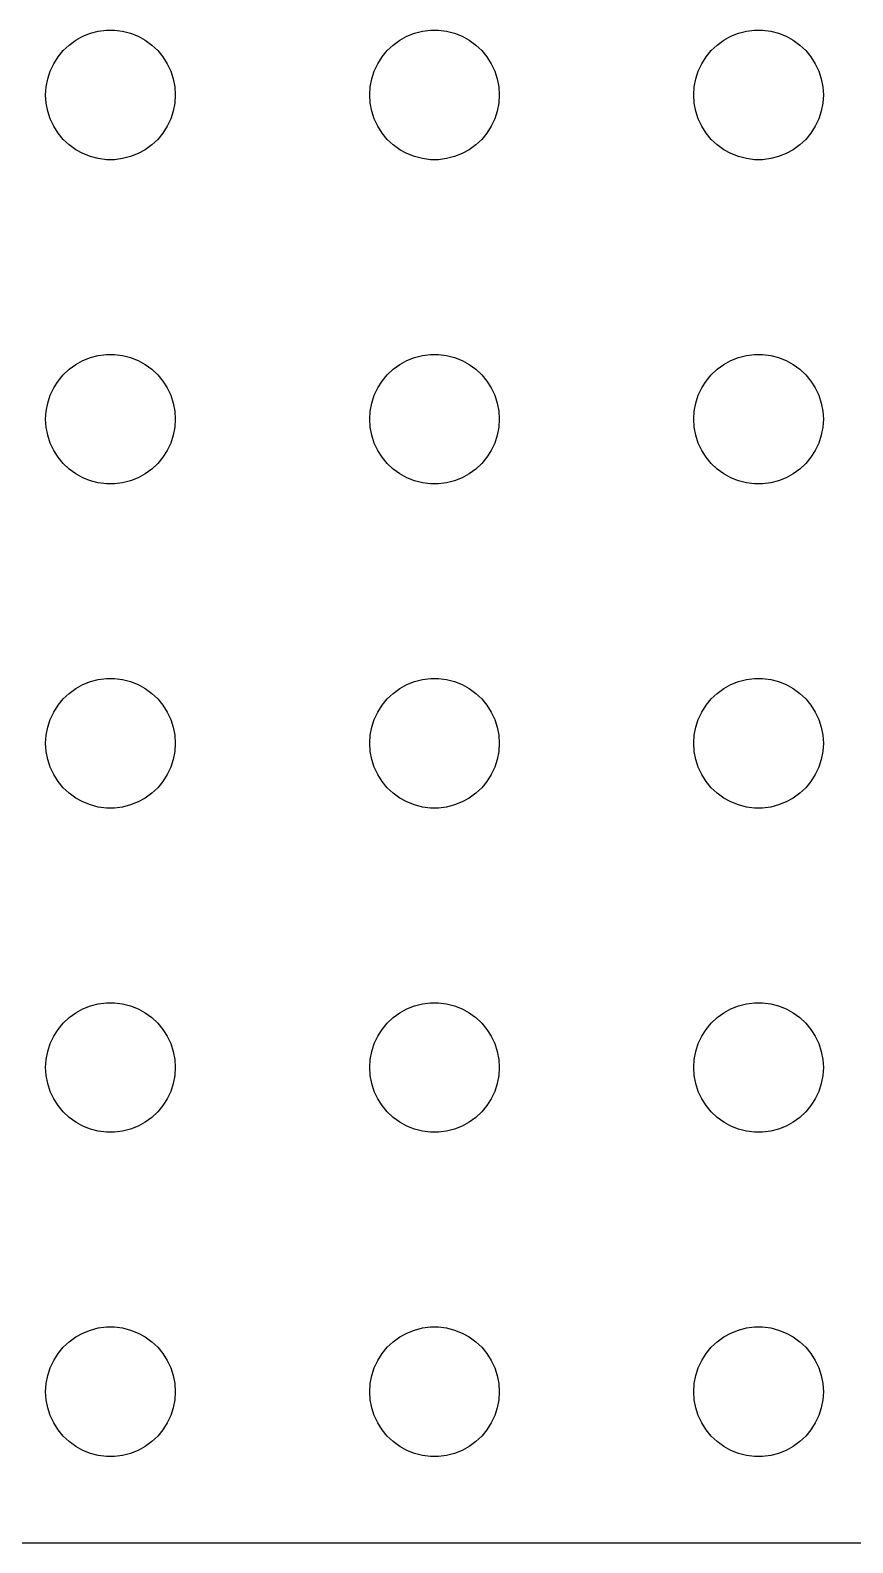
# Model space of a CAD drawing. Header units: metres. Extents: x -142 to 142, y -142 to 142.
# Drawn here: x -108.7 to -70.6, y -142 to -72 of the extents above; entities that cross this region are included whole.
import ezdxf

# ---------------------------------------------------------------- set-up
doc = ezdxf.new("R2010")
doc.units = ezdxf.units.M

msp = doc.modelspace()

# ---------------------------------------------------------------- linework, layer by layer
for p, q in [((-105.927, -72.1468), (-105.562, -72.0531)), ((-105.562, -72.0531), (-105.188, -72.0059)), ((-105.188, -72.0059), (-104.812, -72.0059)), ((-104.812, -72.0059), (-104.438, -72.0531)), ((-104.438, -72.0531), (-104.073, -72.1468)), ((-90.927, -72.1468), (-90.5621, -72.0531)), ((-90.5621, -72.0531), (-90.1884, -72.0059)), ((-90.1884, -72.0059), (-89.8116, -72.0059)), ((-89.8116, -72.0059), (-89.4379, -72.0531)), ((-89.4379, -72.0531), (-89.073, -72.1468)), ((-75.927, -72.1468), (-75.5621, -72.0531)), ((-75.5621, -72.0531), (-75.1884, -72.0059)), ((-75.1884, -72.0059), (-74.8116, -72.0059)), ((-74.8116, -72.0059), (-74.4379, -72.0531)), ((-74.4379, -72.0531), (-74.073, -72.1468)), ((-107.187, -72.9464), (-106.912, -72.6885)), ((-106.912, -72.6885), (-106.607, -72.467)), ((-106.607, -72.467), (-106.277, -72.2855)), ((-106.277, -72.2855), (-105.927, -72.1468)), ((-104.073, -72.1468), (-103.723, -72.2855)), ((-103.723, -72.2855), (-103.393, -72.467)), ((-103.393, -72.467), (-103.088, -72.6885)), ((-103.088, -72.6885), (-102.813, -72.9464)), ((-92.1869, -72.9464), (-91.9123, -72.6885)), ((-91.9123, -72.6885), (-91.6075, -72.467)), ((-91.6075, -72.467), (-91.2773, -72.2855)), ((-91.2773, -72.2855), (-90.927, -72.1468)), ((-89.073, -72.1468), (-88.7227, -72.2855)), ((-88.7227, -72.2855), (-88.3925, -72.467)), ((-88.3925, -72.467), (-88.0877, -72.6885)), ((-88.0877, -72.6885), (-87.8131, -72.9464)), ((-77.1869, -72.9464), (-76.9123, -72.6885)), ((-76.9123, -72.6885), (-76.6075, -72.467)), ((-76.6075, -72.467), (-76.2773, -72.2855)), ((-76.2773, -72.2855), (-75.927, -72.1468)), ((-74.073, -72.1468), (-73.7227, -72.2855)), ((-73.7227, -72.2855), (-73.3925, -72.467)), ((-73.3925, -72.467), (-73.0877, -72.6885)), ((-73.0877, -72.6885), (-72.8131, -72.9464)), ((-107.629, -73.5547), (-107.427, -73.2366)), ((-107.427, -73.2366), (-107.187, -72.9464)), ((-102.813, -72.9464), (-102.573, -73.2366)), ((-102.573, -73.2366), (-102.371, -73.5547)), ((-92.6289, -73.5547), (-92.427, -73.2366)), ((-92.427, -73.2366), (-92.1869, -72.9464)), ((-87.8131, -72.9464), (-87.573, -73.2366)), ((-87.573, -73.2366), (-87.3711, -73.5547)), ((-77.6289, -73.5547), (-77.427, -73.2366)), ((-77.427, -73.2366), (-77.1869, -72.9464)), ((-72.8131, -72.9464), (-72.573, -73.2366)), ((-72.573, -73.2366), (-72.3711, -73.5547)), ((-107.906, -74.2539), (-107.789, -73.8956)), ((-107.789, -73.8956), (-107.629, -73.5547)), ((-102.371, -73.5547), (-102.211, -73.8956)), ((-102.211, -73.8956), (-102.094, -74.2539)), ((-92.9057, -74.2539), (-92.7893, -73.8956)), ((-92.7893, -73.8956), (-92.6289, -73.5547)), ((-87.3711, -73.5547), (-87.2107, -73.8956)), ((-87.2107, -73.8956), (-87.0943, -74.2539)), ((-77.9057, -74.2539), (-77.7893, -73.8956)), ((-77.7893, -73.8956), (-77.6289, -73.5547)), ((-72.3711, -73.5547), (-72.2107, -73.8956)), ((-72.2107, -73.8956), (-72.0943, -74.2539)), ((-108, -75), (-107.976, -74.624)), ((-107.976, -74.624), (-107.906, -74.2539)), ((-102.094, -74.2539), (-102.024, -74.624)), ((-102.024, -74.624), (-102, -75)), ((-93, -75), (-92.9763, -74.624)), ((-92.9763, -74.624), (-92.9057, -74.2539)), ((-87.0943, -74.2539), (-87.0237, -74.624)), ((-87.0237, -74.624), (-87, -75)), ((-78, -75), (-77.9763, -74.624)), ((-77.9763, -74.624), (-77.9057, -74.2539)), ((-72.0943, -74.2539), (-72.0237, -74.624)), ((-72.0237, -74.624), (-72, -75)), ((-107.976, -75.376), (-108, -75)), ((-107.906, -75.7461), (-107.976, -75.376)), ((-102.024, -75.376), (-102.094, -75.7461)), ((-102, -75), (-102.024, -75.376)), ((-92.9763, -75.376), (-93, -75)), ((-92.9057, -75.7461), (-92.9763, -75.376)), ((-87.0237, -75.376), (-87.0943, -75.7461)), ((-87, -75), (-87.0237, -75.376)), ((-77.9763, -75.376), (-78, -75)), ((-77.9057, -75.7461), (-77.9763, -75.376)), ((-72.0237, -75.376), (-72.0943, -75.7461)), ((-72, -75), (-72.0237, -75.376)), ((-107.789, -76.1044), (-107.906, -75.7461)), ((-107.629, -76.4453), (-107.789, -76.1044)), ((-102.211, -76.1044), (-102.371, -76.4453)), ((-102.094, -75.7461), (-102.211, -76.1044)), ((-92.7893, -76.1044), (-92.9057, -75.7461)), ((-92.6289, -76.4453), (-92.7893, -76.1044)), ((-87.2107, -76.1044), (-87.3711, -76.4453)), ((-87.0943, -75.7461), (-87.2107, -76.1044)), ((-77.7893, -76.1044), (-77.9057, -75.7461)), ((-77.6289, -76.4453), (-77.7893, -76.1044)), ((-72.2107, -76.1044), (-72.3711, -76.4453)), ((-72.0943, -75.7461), (-72.2107, -76.1044)), ((-107.427, -76.7634), (-107.629, -76.4453)), ((-107.187, -77.0536), (-107.427, -76.7634)), ((-102.573, -76.7634), (-102.813, -77.0536)), ((-102.371, -76.4453), (-102.573, -76.7634)), ((-92.427, -76.7634), (-92.6289, -76.4453)), ((-92.1869, -77.0536), (-92.427, -76.7634)), ((-87.573, -76.7634), (-87.8131, -77.0536)), ((-87.3711, -76.4453), (-87.573, -76.7634)), ((-77.427, -76.7634), (-77.6289, -76.4453)), ((-77.1869, -77.0536), (-77.427, -76.7634)), ((-72.573, -76.7634), (-72.8131, -77.0536)), ((-72.3711, -76.4453), (-72.573, -76.7634)), ((-106.912, -77.3115), (-107.187, -77.0536)), ((-106.607, -77.533), (-106.912, -77.3115)), ((-106.277, -77.7145), (-106.607, -77.533)), ((-103.393, -77.533), (-103.723, -77.7145)), ((-103.088, -77.3115), (-103.393, -77.533)), ((-102.813, -77.0536), (-103.088, -77.3115)), ((-91.9123, -77.3115), (-92.1869, -77.0536)), ((-91.6075, -77.533), (-91.9123, -77.3115)), ((-91.2773, -77.7145), (-91.6075, -77.533)), ((-88.3925, -77.533), (-88.7227, -77.7145)), ((-88.0877, -77.3115), (-88.3925, -77.533)), ((-87.8131, -77.0536), (-88.0877, -77.3115)), ((-76.9123, -77.3115), (-77.1869, -77.0536)), ((-76.6075, -77.533), (-76.9123, -77.3115)), ((-76.2773, -77.7145), (-76.6075, -77.533)), ((-73.3925, -77.533), (-73.7227, -77.7145)), ((-73.0877, -77.3115), (-73.3925, -77.533)), ((-72.8131, -77.0536), (-73.0877, -77.3115)), ((-105.927, -77.8532), (-106.277, -77.7145)), ((-105.562, -77.9469), (-105.927, -77.8532)), ((-105.188, -77.9941), (-105.562, -77.9469)), ((-104.812, -77.9941), (-105.188, -77.9941)), ((-104.438, -77.9469), (-104.812, -77.9941)), ((-104.073, -77.8532), (-104.438, -77.9469)), ((-103.723, -77.7145), (-104.073, -77.8532)), ((-90.927, -77.8532), (-91.2773, -77.7145)), ((-90.5621, -77.9469), (-90.927, -77.8532)), ((-90.1884, -77.9941), (-90.5621, -77.9469)), ((-89.8116, -77.9941), (-90.1884, -77.9941)), ((-89.4379, -77.9469), (-89.8116, -77.9941)), ((-89.073, -77.8532), (-89.4379, -77.9469)), ((-88.7227, -77.7145), (-89.073, -77.8532)), ((-75.927, -77.8532), (-76.2773, -77.7145)), ((-75.5621, -77.9469), (-75.927, -77.8532)), ((-75.1884, -77.9941), (-75.5621, -77.9469)), ((-74.8116, -77.9941), (-75.1884, -77.9941)), ((-74.4379, -77.9469), (-74.8116, -77.9941)), ((-74.073, -77.8532), (-74.4379, -77.9469)), ((-73.7227, -77.7145), (-74.073, -77.8532)), ((-106.912, -87.6885), (-106.607, -87.467)), ((-106.607, -87.467), (-106.277, -87.2855)), ((-106.277, -87.2855), (-105.927, -87.1468)), ((-105.927, -87.1468), (-105.562, -87.0531)), ((-105.562, -87.0531), (-105.188, -87.0059)), ((-105.188, -87.0059), (-104.812, -87.0059)), ((-104.812, -87.0059), (-104.438, -87.0531)), ((-104.438, -87.0531), (-104.073, -87.1468)), ((-104.073, -87.1468), (-103.723, -87.2855)), ((-103.723, -87.2855), (-103.393, -87.467)), ((-103.393, -87.467), (-103.088, -87.6885)), ((-91.9123, -87.6885), (-91.6075, -87.467)), ((-91.6075, -87.467), (-91.2773, -87.2855)), ((-91.2773, -87.2855), (-90.927, -87.1468)), ((-90.927, -87.1468), (-90.5621, -87.0531)), ((-90.5621, -87.0531), (-90.1884, -87.0059)), ((-90.1884, -87.0059), (-89.8116, -87.0059)), ((-89.8116, -87.0059), (-89.4379, -87.0531)), ((-89.4379, -87.0531), (-89.073, -87.1468)), ((-89.073, -87.1468), (-88.7227, -87.2855)), ((-88.7227, -87.2855), (-88.3925, -87.467)), ((-88.3925, -87.467), (-88.0877, -87.6885)), ((-76.9123, -87.6885), (-76.6075, -87.467)), ((-76.6075, -87.467), (-76.2773, -87.2855)), ((-76.2773, -87.2855), (-75.927, -87.1468)), ((-75.927, -87.1468), (-75.5621, -87.0531)), ((-75.5621, -87.0531), (-75.1884, -87.0059)), ((-75.1884, -87.0059), (-74.8116, -87.0059)), ((-74.8116, -87.0059), (-74.4379, -87.0531)), ((-74.4379, -87.0531), (-74.073, -87.1468)), ((-74.073, -87.1468), (-73.7227, -87.2855)), ((-73.7227, -87.2855), (-73.3925, -87.467)), ((-73.3925, -87.467), (-73.0877, -87.6885)), ((-107.427, -88.2366), (-107.187, -87.9464)), ((-107.187, -87.9464), (-106.912, -87.6885)), ((-103.088, -87.6885), (-102.813, -87.9464)), ((-102.813, -87.9464), (-102.573, -88.2366)), ((-92.427, -88.2366), (-92.1869, -87.9464)), ((-92.1869, -87.9464), (-91.9123, -87.6885)), ((-88.0877, -87.6885), (-87.8131, -87.9464)), ((-87.8131, -87.9464), (-87.573, -88.2366)), ((-77.427, -88.2366), (-77.1869, -87.9464)), ((-77.1869, -87.9464), (-76.9123, -87.6885)), ((-73.0877, -87.6885), (-72.8131, -87.9464)), ((-72.8131, -87.9464), (-72.573, -88.2366)), ((-107.789, -88.8956), (-107.629, -88.5547)), ((-107.629, -88.5547), (-107.427, -88.2366)), ((-102.573, -88.2366), (-102.371, -88.5547)), ((-102.371, -88.5547), (-102.211, -88.8956)), ((-92.7893, -88.8956), (-92.6289, -88.5547)), ((-92.6289, -88.5547), (-92.427, -88.2366)), ((-87.573, -88.2366), (-87.3711, -88.5547)), ((-87.3711, -88.5547), (-87.2107, -88.8956)), ((-77.7893, -88.8956), (-77.6289, -88.5547)), ((-77.6289, -88.5547), (-77.427, -88.2366)), ((-72.573, -88.2366), (-72.3711, -88.5547)), ((-72.3711, -88.5547), (-72.2107, -88.8956)), ((-107.976, -89.624), (-107.906, -89.2539)), ((-107.906, -89.2539), (-107.789, -88.8956)), ((-102.211, -88.8956), (-102.094, -89.2539)), ((-102.094, -89.2539), (-102.024, -89.624)), ((-92.9763, -89.624), (-92.9057, -89.2539)), ((-92.9057, -89.2539), (-92.7893, -88.8956)), ((-87.2107, -88.8956), (-87.0943, -89.2539)), ((-87.0943, -89.2539), (-87.0237, -89.624)), ((-77.9763, -89.624), (-77.9057, -89.2539)), ((-77.9057, -89.2539), (-77.7893, -88.8956)), ((-72.2107, -88.8956), (-72.0943, -89.2539)), ((-72.0943, -89.2539), (-72.0237, -89.624)), ((-108, -90), (-107.976, -89.624)), ((-107.976, -90.376), (-108, -90)), ((-102.024, -89.624), (-102, -90)), ((-102, -90), (-102.024, -90.376)), ((-93, -90), (-92.9763, -89.624)), ((-92.9763, -90.376), (-93, -90)), ((-87.0237, -89.624), (-87, -90)), ((-87, -90), (-87.0237, -90.376)), ((-78, -90), (-77.9763, -89.624)), ((-77.9763, -90.376), (-78, -90)), ((-72.0237, -89.624), (-72, -90)), ((-72, -90), (-72.0237, -90.376)), ((-107.906, -90.7461), (-107.976, -90.376)), ((-107.789, -91.1044), (-107.906, -90.7461)), ((-102.094, -90.7461), (-102.211, -91.1044)), ((-102.024, -90.376), (-102.094, -90.7461)), ((-92.9057, -90.7461), (-92.9763, -90.376)), ((-92.7893, -91.1044), (-92.9057, -90.7461)), ((-87.0943, -90.7461), (-87.2107, -91.1044)), ((-87.0237, -90.376), (-87.0943, -90.7461)), ((-77.9057, -90.7461), (-77.9763, -90.376)), ((-77.7893, -91.1044), (-77.9057, -90.7461)), ((-72.0943, -90.7461), (-72.2107, -91.1044)), ((-72.0237, -90.376), (-72.0943, -90.7461)), ((-107.629, -91.4453), (-107.789, -91.1044)), ((-107.427, -91.7634), (-107.629, -91.4453)), ((-102.371, -91.4453), (-102.573, -91.7634)), ((-102.211, -91.1044), (-102.371, -91.4453)), ((-92.6289, -91.4453), (-92.7893, -91.1044)), ((-92.427, -91.7634), (-92.6289, -91.4453)), ((-87.3711, -91.4453), (-87.573, -91.7634)), ((-87.2107, -91.1044), (-87.3711, -91.4453)), ((-77.6289, -91.4453), (-77.7893, -91.1044)), ((-77.427, -91.7634), (-77.6289, -91.4453)), ((-72.3711, -91.4453), (-72.573, -91.7634)), ((-72.2107, -91.1044), (-72.3711, -91.4453)), ((-107.187, -92.0536), (-107.427, -91.7634)), ((-106.912, -92.3115), (-107.187, -92.0536)), ((-106.607, -92.533), (-106.912, -92.3115)), ((-103.088, -92.3115), (-103.393, -92.533)), ((-102.813, -92.0536), (-103.088, -92.3115)), ((-102.573, -91.7634), (-102.813, -92.0536)), ((-92.1869, -92.0536), (-92.427, -91.7634)), ((-91.9123, -92.3115), (-92.1869, -92.0536)), ((-91.6075, -92.533), (-91.9123, -92.3115)), ((-88.0877, -92.3115), (-88.3925, -92.533)), ((-87.8131, -92.0536), (-88.0877, -92.3115)), ((-87.573, -91.7634), (-87.8131, -92.0536)), ((-77.1869, -92.0536), (-77.427, -91.7634)), ((-76.9123, -92.3115), (-77.1869, -92.0536)), ((-76.6075, -92.533), (-76.9123, -92.3115)), ((-73.0877, -92.3115), (-73.3925, -92.533)), ((-72.8131, -92.0536), (-73.0877, -92.3115)), ((-72.573, -91.7634), (-72.8131, -92.0536)), ((-106.277, -92.7145), (-106.607, -92.533)), ((-105.927, -92.8532), (-106.277, -92.7145)), ((-105.562, -92.9469), (-105.927, -92.8532)), ((-105.188, -92.9941), (-105.562, -92.9469)), ((-104.812, -92.9941), (-105.188, -92.9941)), ((-104.438, -92.9469), (-104.812, -92.9941)), ((-104.073, -92.8532), (-104.438, -92.9469)), ((-103.723, -92.7145), (-104.073, -92.8532)), ((-103.393, -92.533), (-103.723, -92.7145)), ((-91.2773, -92.7145), (-91.6075, -92.533)), ((-90.927, -92.8532), (-91.2773, -92.7145)), ((-90.5621, -92.9469), (-90.927, -92.8532)), ((-90.1884, -92.9941), (-90.5621, -92.9469)), ((-89.8116, -92.9941), (-90.1884, -92.9941)), ((-89.4379, -92.9469), (-89.8116, -92.9941)), ((-89.073, -92.8532), (-89.4379, -92.9469)), ((-88.7227, -92.7145), (-89.073, -92.8532)), ((-88.3925, -92.533), (-88.7227, -92.7145)), ((-76.2773, -92.7145), (-76.6075, -92.533)), ((-75.927, -92.8532), (-76.2773, -92.7145)), ((-75.5621, -92.9469), (-75.927, -92.8532)), ((-75.1884, -92.9941), (-75.5621, -92.9469)), ((-74.8116, -92.9941), (-75.1884, -92.9941)), ((-74.4379, -92.9469), (-74.8116, -92.9941)), ((-74.073, -92.8532), (-74.4379, -92.9469)), ((-73.7227, -92.7145), (-74.073, -92.8532)), ((-73.3925, -92.533), (-73.7227, -92.7145)), ((-106.277, -102.286), (-105.927, -102.147)), ((-105.927, -102.147), (-105.562, -102.053)), ((-105.562, -102.053), (-105.188, -102.006)), ((-105.188, -102.006), (-104.812, -102.006)), ((-104.812, -102.006), (-104.438, -102.053)), ((-104.438, -102.053), (-104.073, -102.147)), ((-104.073, -102.147), (-103.723, -102.286)), ((-91.2773, -102.286), (-90.927, -102.147)), ((-90.927, -102.147), (-90.5621, -102.053)), ((-90.5621, -102.053), (-90.1884, -102.006)), ((-90.1884, -102.006), (-89.8116, -102.006)), ((-89.8116, -102.006), (-89.4379, -102.053)), ((-89.4379, -102.053), (-89.073, -102.147)), ((-89.073, -102.147), (-88.7227, -102.286)), ((-76.2773, -102.286), (-75.927, -102.147)), ((-75.927, -102.147), (-75.5621, -102.053)), ((-75.5621, -102.053), (-75.1884, -102.006)), ((-75.1884, -102.006), (-74.8116, -102.006)), ((-74.8116, -102.006), (-74.4379, -102.053)), ((-74.4379, -102.053), (-74.073, -102.147)), ((-74.073, -102.147), (-73.7227, -102.286)), ((-107.187, -102.946), (-106.912, -102.688)), ((-106.912, -102.688), (-106.607, -102.467)), ((-106.607, -102.467), (-106.277, -102.286)), ((-103.723, -102.286), (-103.393, -102.467)), ((-103.393, -102.467), (-103.088, -102.688)), ((-103.088, -102.688), (-102.813, -102.946)), ((-92.1869, -102.946), (-91.9123, -102.688)), ((-91.9123, -102.688), (-91.6075, -102.467)), ((-91.6075, -102.467), (-91.2773, -102.286)), ((-88.7227, -102.286), (-88.3925, -102.467)), ((-88.3925, -102.467), (-88.0877, -102.688)), ((-88.0877, -102.688), (-87.8131, -102.946)), ((-77.1869, -102.946), (-76.9123, -102.688)), ((-76.9123, -102.688), (-76.6075, -102.467)), ((-76.6075, -102.467), (-76.2773, -102.286)), ((-73.7227, -102.286), (-73.3925, -102.467)), ((-73.3925, -102.467), (-73.0877, -102.688)), ((-73.0877, -102.688), (-72.8131, -102.946)), ((-107.789, -103.896), (-107.629, -103.555)), ((-107.629, -103.555), (-107.427, -103.237)), ((-107.427, -103.237), (-107.187, -102.946)), ((-102.813, -102.946), (-102.573, -103.237)), ((-102.573, -103.237), (-102.371, -103.555)), ((-102.371, -103.555), (-102.211, -103.896)), ((-92.7893, -103.896), (-92.6289, -103.555)), ((-92.6289, -103.555), (-92.427, -103.237)), ((-92.427, -103.237), (-92.1869, -102.946)), ((-87.8131, -102.946), (-87.573, -103.237)), ((-87.573, -103.237), (-87.3711, -103.555)), ((-87.3711, -103.555), (-87.2107, -103.896)), ((-77.7893, -103.896), (-77.6289, -103.555)), ((-77.6289, -103.555), (-77.427, -103.237)), ((-77.427, -103.237), (-77.1869, -102.946)), ((-72.8131, -102.946), (-72.573, -103.237)), ((-72.573, -103.237), (-72.3711, -103.555)), ((-72.3711, -103.555), (-72.2107, -103.896)), ((-107.976, -104.624), (-107.906, -104.254)), ((-107.906, -104.254), (-107.789, -103.896)), ((-102.211, -103.896), (-102.094, -104.254)), ((-102.094, -104.254), (-102.024, -104.624)), ((-92.9763, -104.624), (-92.9057, -104.254)), ((-92.9057, -104.254), (-92.7893, -103.896)), ((-87.2107, -103.896), (-87.0943, -104.254)), ((-87.0943, -104.254), (-87.0237, -104.624)), ((-77.9763, -104.624), (-77.9057, -104.254)), ((-77.9057, -104.254), (-77.7893, -103.896)), ((-72.2107, -103.896), (-72.0943, -104.254)), ((-72.0943, -104.254), (-72.0237, -104.624)), ((-108, -105), (-107.976, -104.624)), ((-102.024, -104.624), (-102, -105)), ((-93, -105), (-92.9763, -104.624)), ((-87.0237, -104.624), (-87, -105)), ((-78, -105), (-77.9763, -104.624)), ((-72.0237, -104.624), (-72, -105)), ((-107.976, -105.376), (-108, -105)), ((-107.906, -105.746), (-107.976, -105.376)), ((-102.024, -105.376), (-102.094, -105.746)), ((-102, -105), (-102.024, -105.376)), ((-92.9763, -105.376), (-93, -105)), ((-92.9057, -105.746), (-92.9763, -105.376)), ((-87.0237, -105.376), (-87.0943, -105.746)), ((-87, -105), (-87.0237, -105.376)), ((-77.9763, -105.376), (-78, -105)), ((-77.9057, -105.746), (-77.9763, -105.376)), ((-72.0237, -105.376), (-72.0943, -105.746)), ((-72, -105), (-72.0237, -105.376)), ((-107.789, -106.104), (-107.906, -105.746)), ((-107.629, -106.445), (-107.789, -106.104)), ((-102.211, -106.104), (-102.371, -106.445)), ((-102.094, -105.746), (-102.211, -106.104)), ((-92.7893, -106.104), (-92.9057, -105.746)), ((-92.6289, -106.445), (-92.7893, -106.104)), ((-87.2107, -106.104), (-87.3711, -106.445)), ((-87.0943, -105.746), (-87.2107, -106.104)), ((-77.7893, -106.104), (-77.9057, -105.746)), ((-77.6289, -106.445), (-77.7893, -106.104)), ((-72.2107, -106.104), (-72.3711, -106.445)), ((-72.0943, -105.746), (-72.2107, -106.104)), ((-107.427, -106.763), (-107.629, -106.445)), ((-107.187, -107.054), (-107.427, -106.763)), ((-106.912, -107.312), (-107.187, -107.054)), ((-102.813, -107.054), (-103.088, -107.312)), ((-102.573, -106.763), (-102.813, -107.054)), ((-102.371, -106.445), (-102.573, -106.763)), ((-92.427, -106.763), (-92.6289, -106.445)), ((-92.1869, -107.054), (-92.427, -106.763)), ((-91.9123, -107.312), (-92.1869, -107.054)), ((-87.8131, -107.054), (-88.0877, -107.312)), ((-87.573, -106.763), (-87.8131, -107.054)), ((-87.3711, -106.445), (-87.573, -106.763)), ((-77.427, -106.763), (-77.6289, -106.445)), ((-77.1869, -107.054), (-77.427, -106.763)), ((-76.9123, -107.312), (-77.1869, -107.054)), ((-72.8131, -107.054), (-73.0877, -107.312)), ((-72.573, -106.763), (-72.8131, -107.054)), ((-72.3711, -106.445), (-72.573, -106.763)), ((-106.607, -107.533), (-106.912, -107.312)), ((-106.277, -107.714), (-106.607, -107.533)), ((-105.927, -107.853), (-106.277, -107.714)), ((-103.723, -107.714), (-104.073, -107.853)), ((-103.393, -107.533), (-103.723, -107.714)), ((-103.088, -107.312), (-103.393, -107.533)), ((-91.6075, -107.533), (-91.9123, -107.312)), ((-91.2773, -107.714), (-91.6075, -107.533)), ((-90.927, -107.853), (-91.2773, -107.714)), ((-88.7227, -107.714), (-89.073, -107.853)), ((-88.3925, -107.533), (-88.7227, -107.714)), ((-88.0877, -107.312), (-88.3925, -107.533)), ((-76.6075, -107.533), (-76.9123, -107.312)), ((-76.2773, -107.714), (-76.6075, -107.533)), ((-75.927, -107.853), (-76.2773, -107.714)), ((-73.7227, -107.714), (-74.073, -107.853)), ((-73.3925, -107.533), (-73.7227, -107.714)), ((-73.0877, -107.312), (-73.3925, -107.533)), ((-105.562, -107.947), (-105.927, -107.853)), ((-105.188, -107.994), (-105.562, -107.947)), ((-104.812, -107.994), (-105.188, -107.994)), ((-104.438, -107.947), (-104.812, -107.994)), ((-104.073, -107.853), (-104.438, -107.947)), ((-90.5621, -107.947), (-90.927, -107.853)), ((-90.1884, -107.994), (-90.5621, -107.947)), ((-89.8116, -107.994), (-90.1884, -107.994)), ((-89.4379, -107.947), (-89.8116, -107.994)), ((-89.073, -107.853), (-89.4379, -107.947)), ((-75.5621, -107.947), (-75.927, -107.853)), ((-75.1884, -107.994), (-75.5621, -107.947)), ((-74.8116, -107.994), (-75.1884, -107.994)), ((-74.4379, -107.947), (-74.8116, -107.994)), ((-74.073, -107.853), (-74.4379, -107.947)), ((-106.912, -117.688), (-106.607, -117.467)), ((-106.607, -117.467), (-106.277, -117.286)), ((-106.277, -117.286), (-105.927, -117.147)), ((-105.927, -117.147), (-105.562, -117.053)), ((-105.562, -117.053), (-105.188, -117.006)), ((-105.188, -117.006), (-104.812, -117.006)), ((-104.812, -117.006), (-104.438, -117.053)), ((-104.438, -117.053), (-104.073, -117.147)), ((-104.073, -117.147), (-103.723, -117.286)), ((-103.723, -117.286), (-103.393, -117.467)), ((-103.393, -117.467), (-103.088, -117.688)), ((-91.9123, -117.688), (-91.6075, -117.467)), ((-91.6075, -117.467), (-91.2773, -117.286)), ((-91.2773, -117.286), (-90.927, -117.147)), ((-90.927, -117.147), (-90.5621, -117.053)), ((-90.5621, -117.053), (-90.1884, -117.006)), ((-90.1884, -117.006), (-89.8116, -117.006)), ((-89.8116, -117.006), (-89.4379, -117.053)), ((-89.4379, -117.053), (-89.073, -117.147)), ((-89.073, -117.147), (-88.7227, -117.286)), ((-88.7227, -117.286), (-88.3925, -117.467)), ((-88.3925, -117.467), (-88.0877, -117.688)), ((-76.9123, -117.688), (-76.6075, -117.467)), ((-76.6075, -117.467), (-76.2773, -117.286)), ((-76.2773, -117.286), (-75.927, -117.147)), ((-75.927, -117.147), (-75.5621, -117.053)), ((-75.5621, -117.053), (-75.1884, -117.006)), ((-75.1884, -117.006), (-74.8116, -117.006)), ((-74.8116, -117.006), (-74.4379, -117.053)), ((-74.4379, -117.053), (-74.073, -117.147)), ((-74.073, -117.147), (-73.7227, -117.286)), ((-73.7227, -117.286), (-73.3925, -117.467)), ((-73.3925, -117.467), (-73.0877, -117.688)), ((-107.629, -118.555), (-107.427, -118.237)), ((-107.427, -118.237), (-107.187, -117.946)), ((-107.187, -117.946), (-106.912, -117.688)), ((-103.088, -117.688), (-102.813, -117.946)), ((-102.813, -117.946), (-102.573, -118.237)), ((-102.573, -118.237), (-102.371, -118.555)), ((-92.6289, -118.555), (-92.427, -118.237)), ((-92.427, -118.237), (-92.1869, -117.946)), ((-92.1869, -117.946), (-91.9123, -117.688)), ((-88.0877, -117.688), (-87.8131, -117.946)), ((-87.8131, -117.946), (-87.573, -118.237)), ((-87.573, -118.237), (-87.3711, -118.555)), ((-77.6289, -118.555), (-77.427, -118.237)), ((-77.427, -118.237), (-77.1869, -117.946)), ((-77.1869, -117.946), (-76.9123, -117.688)), ((-73.0877, -117.688), (-72.8131, -117.946)), ((-72.8131, -117.946), (-72.573, -118.237)), ((-72.573, -118.237), (-72.3711, -118.555)), ((-107.906, -119.254), (-107.789, -118.896)), ((-107.789, -118.896), (-107.629, -118.555)), ((-102.371, -118.555), (-102.211, -118.896)), ((-102.211, -118.896), (-102.094, -119.254)), ((-92.9057, -119.254), (-92.7893, -118.896)), ((-92.7893, -118.896), (-92.6289, -118.555)), ((-87.3711, -118.555), (-87.2107, -118.896)), ((-87.2107, -118.896), (-87.0943, -119.254)), ((-77.9057, -119.254), (-77.7893, -118.896)), ((-77.7893, -118.896), (-77.6289, -118.555)), ((-72.3711, -118.555), (-72.2107, -118.896)), ((-72.2107, -118.896), (-72.0943, -119.254)), ((-108, -120), (-107.976, -119.624)), ((-107.976, -119.624), (-107.906, -119.254)), ((-102.094, -119.254), (-102.024, -119.624)), ((-102.024, -119.624), (-102, -120)), ((-93, -120), (-92.9763, -119.624)), ((-92.9763, -119.624), (-92.9057, -119.254)), ((-87.0943, -119.254), (-87.0237, -119.624)), ((-87.0237, -119.624), (-87, -120)), ((-78, -120), (-77.9763, -119.624)), ((-77.9763, -119.624), (-77.9057, -119.254)), ((-72.0943, -119.254), (-72.0237, -119.624)), ((-72.0237, -119.624), (-72, -120)), ((-107.976, -120.376), (-108, -120)), ((-102, -120), (-102.024, -120.376)), ((-92.9763, -120.376), (-93, -120)), ((-87, -120), (-87.0237, -120.376)), ((-77.9763, -120.376), (-78, -120)), ((-72, -120), (-72.0237, -120.376)), ((-107.906, -120.746), (-107.976, -120.376)), ((-107.789, -121.104), (-107.906, -120.746)), ((-102.094, -120.746), (-102.211, -121.104)), ((-102.024, -120.376), (-102.094, -120.746)), ((-92.9057, -120.746), (-92.9763, -120.376)), ((-92.7893, -121.104), (-92.9057, -120.746)), ((-87.0943, -120.746), (-87.2107, -121.104)), ((-87.0237, -120.376), (-87.0943, -120.746)), ((-77.9057, -120.746), (-77.9763, -120.376)), ((-77.7893, -121.104), (-77.9057, -120.746)), ((-72.0943, -120.746), (-72.2107, -121.104)), ((-72.0237, -120.376), (-72.0943, -120.746)), ((-107.629, -121.445), (-107.789, -121.104)), ((-107.427, -121.763), (-107.629, -121.445)), ((-107.187, -122.054), (-107.427, -121.763)), ((-102.573, -121.763), (-102.813, -122.054)), ((-102.371, -121.445), (-102.573, -121.763)), ((-102.211, -121.104), (-102.371, -121.445)), ((-92.6289, -121.445), (-92.7893, -121.104)), ((-92.427, -121.763), (-92.6289, -121.445)), ((-92.1869, -122.054), (-92.427, -121.763)), ((-87.573, -121.763), (-87.8131, -122.054)), ((-87.3711, -121.445), (-87.573, -121.763)), ((-87.2107, -121.104), (-87.3711, -121.445)), ((-77.6289, -121.445), (-77.7893, -121.104)), ((-77.427, -121.763), (-77.6289, -121.445)), ((-77.1869, -122.054), (-77.427, -121.763)), ((-72.573, -121.763), (-72.8131, -122.054)), ((-72.3711, -121.445), (-72.573, -121.763)), ((-72.2107, -121.104), (-72.3711, -121.445)), ((-106.912, -122.312), (-107.187, -122.054)), ((-106.607, -122.533), (-106.912, -122.312)), ((-103.088, -122.312), (-103.393, -122.533)), ((-102.813, -122.054), (-103.088, -122.312)), ((-91.9123, -122.312), (-92.1869, -122.054)), ((-91.6075, -122.533), (-91.9123, -122.312)), ((-88.0877, -122.312), (-88.3925, -122.533)), ((-87.8131, -122.054), (-88.0877, -122.312)), ((-76.9123, -122.312), (-77.1869, -122.054)), ((-76.6075, -122.533), (-76.9123, -122.312)), ((-73.0877, -122.312), (-73.3925, -122.533)), ((-72.8131, -122.054), (-73.0877, -122.312)), ((-106.277, -122.714), (-106.607, -122.533)), ((-105.927, -122.853), (-106.277, -122.714)), ((-105.562, -122.947), (-105.927, -122.853)), ((-105.188, -122.994), (-105.562, -122.947)), ((-104.812, -122.994), (-105.188, -122.994)), ((-104.438, -122.947), (-104.812, -122.994)), ((-104.073, -122.853), (-104.438, -122.947)), ((-103.723, -122.714), (-104.073, -122.853)), ((-103.393, -122.533), (-103.723, -122.714)), ((-91.2773, -122.714), (-91.6075, -122.533)), ((-90.927, -122.853), (-91.2773, -122.714)), ((-90.5621, -122.947), (-90.927, -122.853)), ((-90.1884, -122.994), (-90.5621, -122.947)), ((-89.8116, -122.994), (-90.1884, -122.994)), ((-89.4379, -122.947), (-89.8116, -122.994)), ((-89.073, -122.853), (-89.4379, -122.947)), ((-88.7227, -122.714), (-89.073, -122.853)), ((-88.3925, -122.533), (-88.7227, -122.714)), ((-76.2773, -122.714), (-76.6075, -122.533)), ((-75.927, -122.853), (-76.2773, -122.714)), ((-75.5621, -122.947), (-75.927, -122.853)), ((-75.1884, -122.994), (-75.5621, -122.947)), ((-74.8116, -122.994), (-75.1884, -122.994)), ((-74.4379, -122.947), (-74.8116, -122.994)), ((-74.073, -122.853), (-74.4379, -122.947)), ((-73.7227, -122.714), (-74.073, -122.853)), ((-73.3925, -122.533), (-73.7227, -122.714)), ((-106.277, -132.286), (-105.927, -132.147)), ((-105.927, -132.147), (-105.562, -132.053)), ((-105.562, -132.053), (-105.188, -132.006)), ((-105.188, -132.006), (-104.812, -132.006)), ((-104.812, -132.006), (-104.438, -132.053)), ((-104.438, -132.053), (-104.073, -132.147)), ((-104.073, -132.147), (-103.723, -132.286)), ((-91.2773, -132.286), (-90.927, -132.147)), ((-90.927, -132.147), (-90.5621, -132.053)), ((-90.5621, -132.053), (-90.1884, -132.006)), ((-90.1884, -132.006), (-89.8116, -132.006)), ((-89.8116, -132.006), (-89.4379, -132.053)), ((-89.4379, -132.053), (-89.073, -132.147)), ((-89.073, -132.147), (-88.7227, -132.286)), ((-76.2773, -132.286), (-75.927, -132.147)), ((-75.927, -132.147), (-75.5621, -132.053)), ((-75.5621, -132.053), (-75.1884, -132.006)), ((-75.1884, -132.006), (-74.8116, -132.006)), ((-74.8116, -132.006), (-74.4379, -132.053)), ((-74.4379, -132.053), (-74.073, -132.147)), ((-74.073, -132.147), (-73.7227, -132.286)), ((-107.427, -133.237), (-107.187, -132.946)), ((-107.187, -132.946), (-106.912, -132.688)), ((-106.912, -132.688), (-106.607, -132.467)), ((-106.607, -132.467), (-106.277, -132.286)), ((-103.723, -132.286), (-103.393, -132.467)), ((-103.393, -132.467), (-103.088, -132.688)), ((-103.088, -132.688), (-102.813, -132.946)), ((-102.813, -132.946), (-102.573, -133.237)), ((-92.427, -133.237), (-92.1869, -132.946)), ((-92.1869, -132.946), (-91.9123, -132.688)), ((-91.9123, -132.688), (-91.6075, -132.467)), ((-91.6075, -132.467), (-91.2773, -132.286)), ((-88.7227, -132.286), (-88.3925, -132.467)), ((-88.3925, -132.467), (-88.0877, -132.688)), ((-88.0877, -132.688), (-87.8131, -132.946)), ((-87.8131, -132.946), (-87.573, -133.237)), ((-77.427, -133.237), (-77.1869, -132.946)), ((-77.1869, -132.946), (-76.9123, -132.688)), ((-76.9123, -132.688), (-76.6075, -132.467)), ((-76.6075, -132.467), (-76.2773, -132.286)), ((-73.7227, -132.286), (-73.3925, -132.467)), ((-73.3925, -132.467), (-73.0877, -132.688)), ((-73.0877, -132.688), (-72.8131, -132.946)), ((-72.8131, -132.946), (-72.573, -133.237)), ((-107.789, -133.896), (-107.629, -133.555)), ((-107.629, -133.555), (-107.427, -133.237)), ((-102.573, -133.237), (-102.371, -133.555)), ((-102.371, -133.555), (-102.211, -133.896)), ((-92.7893, -133.896), (-92.6289, -133.555)), ((-92.6289, -133.555), (-92.427, -133.237)), ((-87.573, -133.237), (-87.3711, -133.555)), ((-87.3711, -133.555), (-87.2107, -133.896)), ((-77.7893, -133.896), (-77.6289, -133.555)), ((-77.6289, -133.555), (-77.427, -133.237)), ((-72.573, -133.237), (-72.3711, -133.555)), ((-72.3711, -133.555), (-72.2107, -133.896)), ((-107.976, -134.624), (-107.906, -134.254)), ((-107.906, -134.254), (-107.789, -133.896)), ((-102.211, -133.896), (-102.094, -134.254)), ((-102.094, -134.254), (-102.024, -134.624)), ((-92.9763, -134.624), (-92.9057, -134.254)), ((-92.9057, -134.254), (-92.7893, -133.896)), ((-87.2107, -133.896), (-87.0943, -134.254)), ((-87.0943, -134.254), (-87.0237, -134.624)), ((-77.9763, -134.624), (-77.9057, -134.254)), ((-77.9057, -134.254), (-77.7893, -133.896)), ((-72.2107, -133.896), (-72.0943, -134.254)), ((-72.0943, -134.254), (-72.0237, -134.624)), ((-108, -135), (-107.976, -134.624)), ((-107.976, -135.376), (-108, -135)), ((-102.024, -134.624), (-102, -135)), ((-102, -135), (-102.024, -135.376)), ((-93, -135), (-92.9763, -134.624)), ((-92.9763, -135.376), (-93, -135)), ((-87.0237, -134.624), (-87, -135)), ((-87, -135), (-87.0237, -135.376)), ((-78, -135), (-77.9763, -134.624)), ((-77.9763, -135.376), (-78, -135)), ((-72.0237, -134.624), (-72, -135)), ((-72, -135), (-72.0237, -135.376)), ((-107.906, -135.746), (-107.976, -135.376)), ((-107.789, -136.104), (-107.906, -135.746)), ((-102.094, -135.746), (-102.211, -136.104)), ((-102.024, -135.376), (-102.094, -135.746)), ((-92.9057, -135.746), (-92.9763, -135.376)), ((-92.7893, -136.104), (-92.9057, -135.746)), ((-87.0943, -135.746), (-87.2107, -136.104)), ((-87.0237, -135.376), (-87.0943, -135.746)), ((-77.9057, -135.746), (-77.9763, -135.376)), ((-77.7893, -136.104), (-77.9057, -135.746)), ((-72.0943, -135.746), (-72.2107, -136.104)), ((-72.0237, -135.376), (-72.0943, -135.746)), ((-107.629, -136.445), (-107.789, -136.104)), ((-107.427, -136.763), (-107.629, -136.445)), ((-102.371, -136.445), (-102.573, -136.763)), ((-102.211, -136.104), (-102.371, -136.445)), ((-92.6289, -136.445), (-92.7893, -136.104)), ((-92.427, -136.763), (-92.6289, -136.445)), ((-87.3711, -136.445), (-87.573, -136.763)), ((-87.2107, -136.104), (-87.3711, -136.445)), ((-77.6289, -136.445), (-77.7893, -136.104)), ((-77.427, -136.763), (-77.6289, -136.445)), ((-72.3711, -136.445), (-72.573, -136.763)), ((-72.2107, -136.104), (-72.3711, -136.445)), ((-107.187, -137.054), (-107.427, -136.763)), ((-106.912, -137.312), (-107.187, -137.054)), ((-102.813, -137.054), (-103.088, -137.312)), ((-102.573, -136.763), (-102.813, -137.054)), ((-92.1869, -137.054), (-92.427, -136.763)), ((-91.9123, -137.312), (-92.1869, -137.054)), ((-87.8131, -137.054), (-88.0877, -137.312)), ((-87.573, -136.763), (-87.8131, -137.054)), ((-77.1869, -137.054), (-77.427, -136.763)), ((-76.9123, -137.312), (-77.1869, -137.054)), ((-72.8131, -137.054), (-73.0877, -137.312)), ((-72.573, -136.763), (-72.8131, -137.054)), ((-106.607, -137.533), (-106.912, -137.312)), ((-106.277, -137.714), (-106.607, -137.533)), ((-105.927, -137.853), (-106.277, -137.714)), ((-105.562, -137.947), (-105.927, -137.853)), ((-104.073, -137.853), (-104.438, -137.947)), ((-103.723, -137.714), (-104.073, -137.853)), ((-103.393, -137.533), (-103.723, -137.714)), ((-103.088, -137.312), (-103.393, -137.533)), ((-91.6075, -137.533), (-91.9123, -137.312)), ((-91.2773, -137.714), (-91.6075, -137.533)), ((-90.927, -137.853), (-91.2773, -137.714)), ((-90.5621, -137.947), (-90.927, -137.853)), ((-89.073, -137.853), (-89.4379, -137.947)), ((-88.7227, -137.714), (-89.073, -137.853)), ((-88.3925, -137.533), (-88.7227, -137.714)), ((-88.0877, -137.312), (-88.3925, -137.533)), ((-76.6075, -137.533), (-76.9123, -137.312)), ((-76.2773, -137.714), (-76.6075, -137.533)), ((-75.927, -137.853), (-76.2773, -137.714)), ((-75.5621, -137.947), (-75.927, -137.853)), ((-74.073, -137.853), (-74.4379, -137.947)), ((-73.7227, -137.714), (-74.073, -137.853)), ((-73.3925, -137.533), (-73.7227, -137.714)), ((-73.0877, -137.312), (-73.3925, -137.533)), ((-105.188, -137.994), (-105.562, -137.947)), ((-104.812, -137.994), (-105.188, -137.994)), ((-104.438, -137.947), (-104.812, -137.994)), ((-90.1884, -137.994), (-90.5621, -137.947)), ((-89.8116, -137.994), (-90.1884, -137.994)), ((-89.4379, -137.947), (-89.8116, -137.994)), ((-75.1884, -137.994), (-75.5621, -137.947)), ((-74.8116, -137.994), (-75.1884, -137.994)), ((-74.4379, -137.947), (-74.8116, -137.994)), ((-137.314, -141.99), (137.314, -141.99))]:
    msp.add_line(p, q)

doc.saveas('drawing.dxf')
